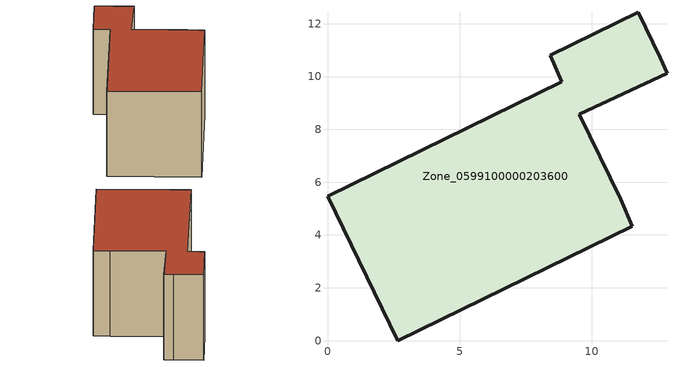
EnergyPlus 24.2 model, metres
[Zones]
Zone_0599100000203600
 floor ground (C_G): 11.53,4.34 2.66,0 0,5.47 8.86,9.8 8.44,10.81 11.76,12.43 12.6,10.72 12.86,10.13 9.53,8.57 11.1,5.36 z0
 wall outside (C_F): 12.86,10.13 12.6,10.72 11.76,12.43 8.44,10.81 8.86,9.8 0,5.47 2.66,0 11.53,4.34 11.1,5.36 9.53,8.57 12.86,10.13 z0:5.96
 roof outside (C_R): 11.1,5.36 9.53,8.57 12.86,10.13 12.6,10.72 11.76,12.43 8.44,10.81 8.86,9.8 0,5.47 2.66,0 11.53,4.34 z5.96
[BUILDING]
Pand.0599100000203600: North Axis=0; Terrain=City; Loads Convergence Tolerance Value=0.04; Temperature Convergence Tolerance Value=0.4; Solar Distribution=FullExterior; Maximum Number of Warmup Days=25; Minimum Number of Warmup Days=1
[Site:Location]
Rotterdam.The.Hague.AP_ZH_NLD Design_Conditions: Latitude=51.96; Longitude=4.45; Time Zone=1; Elevation=-4.5
[SITE:GROUNDTEMPERATURE:BUILDINGSURFACE]
18, 18, 18, 18, 18, 18, 18, 18, 18, 18, 18, 18
[MATERIAL] Thermal Absorptance=0.9; Solar Absorptance=0.7; Visible Absorptance=0.7
Name | Roughness | Thickness | Conductivity | Density | Specific Heat
G.TI.1965-1974 | MediumSmooth | 0.15 | 0.882353 | 540 | 1210
F.TI.1965-1974 | Rough | 0.3 | 0.697674 | 1920 | 840
R.TI.1965-1974 | MediumRough | 0.2 | 0.232558 | 1500 | 1000
[CONSTRUCTION]
C_G: G.TI.1965-1974
C_F: F.TI.1965-1974
C_R: R.TI.1965-1974
[ZONE]
Zone_0599100000203600: Type=1; Multiplier=1; Ceiling Height=Autocalculate; Volume=Autocalculate; Floor Area=autocalculate; Part of Total Floor Area=Yes
[ZONEINFILTRATION:DESIGNFLOWRATE]
Infil_Zone_0599100000203600: Zone or ZoneList or Space or SpaceList=Zone_0599100000203600; Schedule=AlwaysOn; Design Flow Rate Calculation Method=Flow/Area; Flow Rate per Floor Area=0.003; Constant Term Coefficient=1; Temperature Term Coefficient=0; Velocity Term Coefficient=0; Velocity Squared Term Coefficient=0
[HVACTEMPLATE:ZONE:IDEALLOADSAIRSYSTEM]
Zone_0599100000203600: Maximum Heating Supply Air Temperature=50; Minimum Cooling Supply Air Temperature=13; Maximum Heating Supply Air Humidity Ratio=0.0156; Minimum Cooling Supply Air Humidity Ratio=0.0077; Heating Limit=NoLimit; Cooling Limit=NoLimit; Dehumidification Control Type=ConstantSensibleHeatRatio; Cooling Sensible Heat Ratio=0.7; Dehumidification Setpoint=60; Humidification Control Type=None; Humidification Setpoint=30; Outdoor Air Method=None; Outdoor Air Flow Rate per Person=0.00944; Outdoor Air Flow Rate per Zone Floor Area=0; Outdoor Air Flow Rate per Zone=0; Demand Controlled Ventilation Type=None; Outdoor Air Economizer Type=NoEconomizer; Heat Recovery Type=None; Sensible Heat Recovery Effectiveness=0.7; Latent Heat Recovery Effectiveness=0.65
[ZONECONTROL:THERMOSTAT]
ThermostatControl_Zone_0599100000203600: Zone or ZoneList=Zone_0599100000203600; Control Type Schedule=DualSetpointControlType; Control 1=Thermostat_Zone_0599100000203600; Temperature Difference Between Cutout And Setpoint=0
[THERMOSTATSETPOINT:DUALSETPOINT]
Thermostat_Zone_0599100000203600: Heating Setpoint Temperature Schedule=HeatingSetpoint_Zone_0599100000203600; Cooling Setpoint Temperature Schedule=CoolingSetpoint_Zone_0599100000203600
[SCHEDULE:COMPACT]
HeatingSetpoint_Zone_0599100000203600: Through: 12/31, For: AllDays, Until: 24:00, 21
CoolingSetpoint_Zone_0599100000203600: Through: 12/31, For: AllDays, Until: 24:00, 24
DualSetpointControlType: Through: 12/31, For: AllDays, Until: 24:00, 4
AlwaysOn: Through: 12/31, For: AllDays, Until: 24:00, 1
